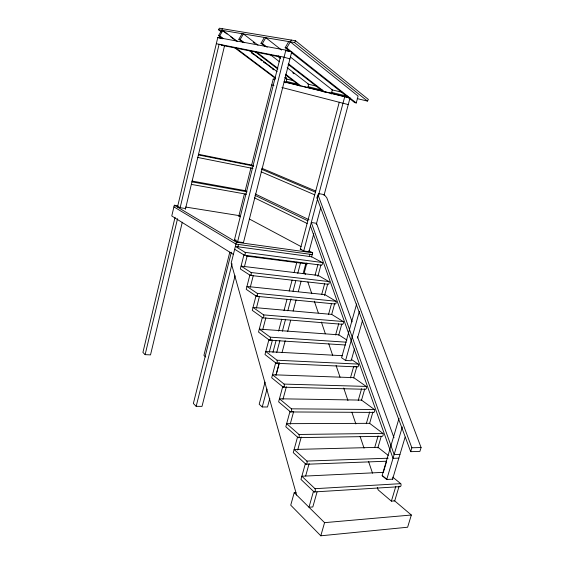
<?xml version="1.0" encoding="UTF-8"?>
<svg xmlns="http://www.w3.org/2000/svg" width="564" height="564" viewBox="0 0 564 564"><rect width="100%" height="100%" fill="white"/><g stroke="black" fill="none" stroke-linecap="round" stroke-linejoin="round"><path stroke-width="0.85" d="M317.017 198.006L318.505 196.209L318.956 193.635L324.215 194.629L326.782 197.76L421.075 447.534L419.905 451.397L410.677 451.679L317.017 198.006L317.469 195.433L318.956 193.635M177.787 205.789L174.311 205.233L171.766 215.97L233.376 254.413M175.052 217.302L142.925 352.415L145.131 354.643L150.517 354.897L182.292 222.202M177.491 207.044L217.789 37.52L285.856 50.125L291.708 51.895L243.486 242.471M145.131 354.643L177.533 218.691M180.177 207.58L219.1 44.267L224.521 45.839L185.366 209.357M229.809 252.136L203.921 355.376L205.74 356.991M238.791 216.294L244.353 194.115M245.213 190.695L250.987 167.663M251.417 165.957L273.202 79.073L274.901 79.489L273.202 79.073M231.346 252.207L193.367 403.493L196.166 406.327L202.004 406.383L235.061 275.768M234.349 240.243L280.484 56.478M174.311 205.233L236.443 242.217L231.198 263.071L296.629 495.016M196.166 406.327L232.058 263.776M237.43 242.435L285.856 50.125M237.698 247.61L238.501 244.445M285.892 82.908L286.857 79.094L284.771 77.508M243.916 254.914L240.349 268.972L250.338 275.408L328.227 284.291A1.558 0.931 -83.5 0 0 329.129 283.234A1.558 0.931 -83.5 0 0 328.974 281.577L318.124 275.408L241.068 266.123L251.079 272.511L328.974 281.577M244.388 266.899L247.321 255.358M250.303 287.175L253.299 275.493M307.866 87.469L308.691 84.297L287.161 67.68M256.409 308.113L259.475 296.29M262.323 317.497L258.523 332.069L269.409 340.177L345.436 344.999M262.683 329.891L265.856 317.786M331.272 94.068L332.358 89.937L290.502 57.084M268.88 339.782L264.995 354.53L276.212 363.272L357.463 366.931A1.671 1.05 -88.2 0 0 358.457 365.909A1.671 1.05 -88.2 0 0 358.267 364.083L351.139 359.268M269.211 352.267L272.454 340.007L269.599 339.831M265.052 382.131L259.186 404.254L262.239 406.954L267.505 407.004L269.775 398.508M272.948 352.352L276.106 340.444M278.588 331.082L281.746 319.168M283.995 310.658L286.928 299.597M289.184 291.094L292.117 280.033M294.147 272.37L296.854 262.161M300.238 249.401L339.26 102.197M262.239 406.954L266.991 389.082M276.72 352.493L279.885 340.578M282.374 331.216L285.539 319.302M287.802 310.792L290.975 298.885M293.005 291.221L295.726 281.013M297.757 273.35L300.704 262.288M303.643 251.227L317.673 198.472M318.575 195.066L344.766 96.571L350.004 98.023L323.983 195.475M275.669 362.842L271.693 377.781L283.255 387.179L365.373 389.294A1.706 1.079 -89.6 0 0 366.396 388.286A1.706 1.079 -89.6 0 0 366.198 386.418L353.727 377.647L272.497 374.75L284.087 384.091L366.198 386.418M276.127 374.722L279.3 362.828M282.021 352.634L285.201 340.741M287.696 331.399L290.643 320.352M293.139 311.011L296.086 299.963M298.356 291.468L301.077 281.281M303.115 273.632L305.843 263.437M309.016 251.544L313.781 233.707M316.27 224.359L320.81 207.369M275.965 375.42L279.279 363.012L277.833 362.941M306.844 263.078L304.461 272.01L305.307 274.513M309.333 256.69L309.981 254.265M311.575 256.994L312.696 252.813L308.832 250.747M291.362 52.565L354.615 102.556L356.251 102.965L358.098 96.077L290.298 41.821M315.043 275.246L317.941 264.516M282.959 399.382L286.35 386.819M317.849 276.43L320.958 264.904M321.706 294.493L324.652 283.643M324.526 295.649L327.705 283.988M290.199 424.206L293.668 411.48L289.974 411.459L285.807 426.772L298.116 437.636L382.011 436.324A1.784 1.142 87.4 0 0 383.09 435.337A1.784 1.142 87.4 0 0 382.878 433.378L369.631 423.331L286.646 423.67L298.983 434.47L382.878 433.378M328.565 314.338L331.583 303.361M297.517 437.107L293.252 452.61L305.963 464.278L386.389 461.225M331.646 314.613L334.656 303.665M297.665 450.065L301.261 437.051M335.601 334.96L338.724 323.708M295.966 492.527L294.218 492.633L290.735 505.182L320.803 535.8L407.624 527.227L411.339 515.017L394.116 500.402M338.71 335.178L341.833 323.962M305.343 463.714L300.972 479.414L314.106 491.942L399.827 486.676A1.875 1.206 84.2 0 0 400.962 485.731A1.875 1.206 84.2 0 0 400.729 483.658L392.685 477.102M305.681 475.931L309.128 463.573M356.652 303.904L341.587 357.738L345.591 360.481L351.153 360.756L354.481 348.954M345.591 360.481L359.395 311.342M313.471 491.329L308.987 507.24L312.823 506.951L317.067 491.935M357.576 337.998L362.567 320.289M350.448 377.894L353.706 366.381L356.878 366.529L353.621 378.007M358.239 400.433L361.573 388.786M320.803 535.8L324.568 522.652L294.218 492.633M361.439 400.482L364.774 388.864M366.297 423.719L369.702 411.939M369.526 423.705L372.931 411.953M374.813 447.139L378.106 435.88M377.845 447.865L381.137 436.635M399.051 418.241L382.082 475.642L386.735 479.485L392.84 479.153M383.435 472.054L386.566 461.472M386.735 479.485L402.329 426.969M392.572 479.167L405.121 437.093M399.143 486.119L394.708 500.902L391.381 501.149L395.822 486.316M410.677 451.679L411.847 447.774L318.505 196.209M357.266 98.615L367.446 101.09L368.391 99.447L295.55 40.763L219.389 28.2L218.501 29.723L221.292 31.838M285.574 78.784L286.413 77.346M243.028 42.483L238.854 39.29L242.111 33.699M238.854 39.29L240.151 39.529L243.422 33.918L258.002 45.176M265.143 46.53L260.977 43.294L264.375 37.45M260.977 43.294L262.394 43.555L265.806 37.689L281.584 50.083M289.988 51.479L285.18 47.672L288.733 41.553M285.18 47.672L286.731 47.954L291.32 40.065M218.501 29.723L294.521 42.533L295.55 40.763M222.773 38.796L218.55 35.617L222.576 28.722M218.55 35.617L219.741 35.835L222.879 30.456L237.486 41.56M324.568 522.652L411.339 515.017M383.153 472.357L301.853 476.235L315.022 488.692L400.729 483.658M388.236 455.395L377.993 447.344L294.112 449.473L306.851 461.077L388.152 458.201M398.847 458.13L393.016 458.335L310.397 225.811M399.968 454.358L394.144 454.542L311.286 222.47L316.545 223.337L352.126 321.868M411.847 447.774L421.075 447.534M284.157 386.763L282.691 386.721L278.623 401.843L290.552 411.953L373.551 412.411A1.741 1.114 89 0 0 374.602 411.417A1.741 1.114 89 0 0 374.397 409.499L361.545 400.116L279.448 398.783L291.398 408.829L374.397 409.499M342.658 355.708L265.785 351.548L277.023 360.22L358.267 364.083M346.909 340.078L338.816 334.826L259.292 329.115L270.205 337.166L346.226 342.179M257.727 296.121L255.986 295.945L252.263 310.341L262.838 317.863L342.383 324.307A1.607 0.987 -85.7 0 0 343.328 323.271A1.607 0.987 -85.7 0 0 343.159 321.529L331.702 314.409L253.017 307.422L263.614 314.888L343.159 321.529M251.579 275.295L249.852 275.098L246.207 289.318L256.486 296.283L335.199 303.989A1.579 0.959 -84.6 0 0 336.116 302.938A1.579 0.959 -84.6 0 0 335.954 301.246L324.808 294.612L246.947 286.442L257.247 293.351L335.954 301.246M234.666 249.26L244.388 255.203L321.473 265.186A1.53 0.902 -82.6 0 0 322.347 264.121A1.53 0.902 -82.6 0 0 322.199 262.5L311.631 256.775L235.378 246.447L245.114 252.341L322.199 262.5M246.362 256.084L307.387 263.959M312.223 254.576L235.971 244.099L173.923 206.889M243.458 242.576L237.606 241.759L234.441 239.883L236.104 240.116M308.973 251.706L303.707 250.973L300.309 249.14L301.803 249.351M236.443 242.217L312.696 252.813M185.612 207.044L239.488 215.674M185.556 208.553L180.149 207.693L177.681 206.227M191.344 184.4L246.496 194.22M191.979 181.03L245.22 190.653L246.595 191.316M191.943 181.883L247.102 191.816M286.568 50.936L291.708 51.895M216.322 43.71L284.073 57.197L289.931 58.924M197.795 157.469L252.961 168.474M221.722 45.282L280.428 57.027M198.401 154.924L253.574 166.049M198.387 154.275L251.643 165.033L253.737 165.922M286.427 78.988L293.252 80.617M307.761 84.078L317.144 86.313M331.646 89.775L342.743 92.418M286.85 81.512L297.877 84.191M308.057 86.666L322.481 90.169M330.962 92.228L347.932 96.345M284.277 81.78L344.766 96.571M284.023 81.872L300.097 85.806M301.789 86.221L350.004 98.023M271.742 84.896L273.949 85.46M281.922 87.505L348.256 104.58M217.789 37.52L221.652 38.662M261.774 168.234L315.819 191.083M261.654 169.292L315.417 192.134M261.033 171.745L314.705 194.834M255.259 193.995L309.1 219.77M255.048 195.384L307.817 220.799M254.434 197.816L307.112 223.471M249.344 218.987L301.106 246.623M238.868 216.005L240.208 216.731M219.741 35.835L223.231 38.465M235.787 47.912L275.542 77.846M234.744 47.799L275.584 78.523M249.309 50.548L277.121 71.691M222.872 30.844L227.052 34.023M230.542 36.674L236.112 40.904M252.143 53.086L261.893 60.496M263.987 62.082L273.744 69.499M251.544 52.938L252.933 53.996M260.575 59.798L261.964 60.849M263.353 61.906L264.742 62.964M272.377 68.766L273.766 69.816M254.857 51.514L277.826 69.048M285.483 74.892L300.104 86.045M240.151 39.529L244.332 42.723M256.874 52.304L277.784 68.279M285.447 74.138L300.781 85.855M253.208 42.258L254.597 43.322M292.737 72.735L294.126 73.806M269.803 54.285L279.525 61.786M262.394 43.555L267.216 47.298M278.242 55.864L280.308 57.472M288.578 63.894L325.104 92.263M277.664 56.245L280.442 58.402M288.091 64.338L323.553 91.854M286.731 47.954L356.251 102.965M294.521 42.533L367.446 101.09M382.35 475.628L387.01 479.471M391.381 501.149L378.169 489.876L377.323 487.374M357.513 336.771L393.989 437.798M307.852 282.028L311.8 293.71M314.345 301.225L318.3 312.907M321.402 322.093L325.357 333.775M328.749 343.793L332.704 355.482M336.088 365.5L340.043 377.182M343.716 388.039L347.953 400.56M351.908 412.242L355.856 423.931M360.093 436.451L364.048 448.14M368.567 461.493L372.522 473.182M245.114 252.341A1.629 0.839 -82.5 0 1 245.22 254.061A1.629 0.839 -82.5 0 1 244.388 255.203M251.079 272.511A1.657 0.867 -83.2 0 1 251.191 274.273A1.657 0.867 -83.2 0 1 250.338 275.408M257.247 293.351A1.685 0.895 -84.1 0 1 257.367 295.155A1.685 0.895 -84.1 0 1 256.486 296.283M263.614 314.888A1.72 0.924 -85 0 1 263.74 316.742A1.72 0.924 -85 0 1 262.838 317.863M270.205 337.166A1.755 0.959 -86 0 1 270.339 339.063A1.755 0.959 -86 0 1 269.409 340.177M277.023 360.22A1.791 0.987 -87 0 1 277.164 362.173A1.791 0.987 -87 0 1 276.212 363.272M284.087 384.091A1.826 1.015 -88.2 0 1 284.235 386.093A1.826 1.015 -88.2 0 1 283.255 387.179M291.398 408.829A1.868 1.05 -89.3 0 1 291.56 410.881A1.868 1.05 -89.3 0 1 290.552 411.953M298.983 434.47A1.918 1.079 89.4 0 1 299.153 436.578A1.918 1.079 89.4 0 1 298.116 437.636M306.851 461.077A1.967 1.114 88.1 0 1 307.027 463.241A1.967 1.114 88.1 0 1 305.963 464.278M315.022 488.692A2.016 1.149 86.7 0 1 315.205 490.927A2.016 1.149 86.7 0 1 314.106 491.942"/></g></svg>
